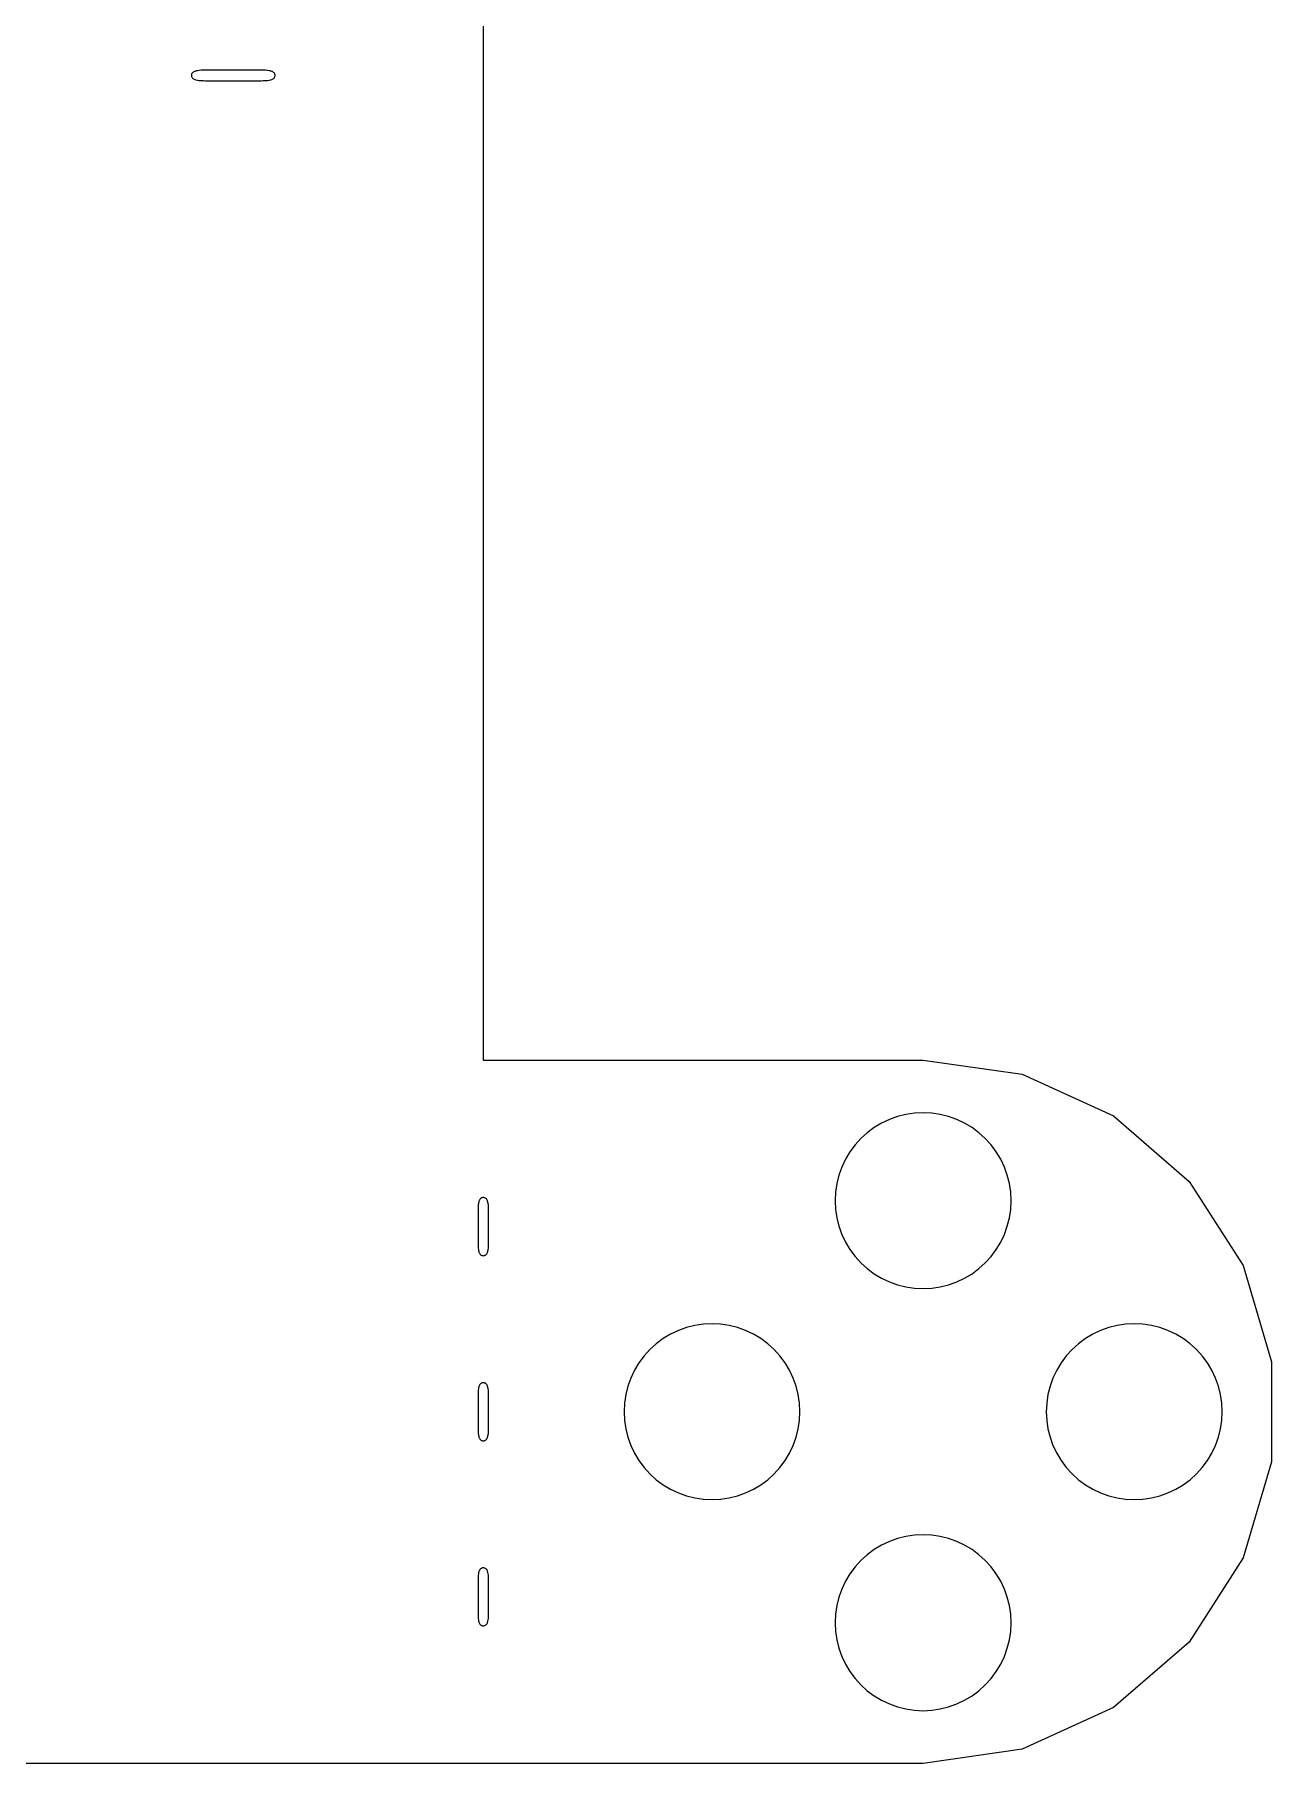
# Model space of a CAD drawing. Header units: millimetres. Extents: x 105 to 221, y 329 to 679.
# Drawn here: x 145.14 to 180.29, y 478.06 to 527.22 of the extents above; entities that cross this region are included whole.
import ezdxf

# ---------------------------------------------------------------- set-up
doc = ezdxf.new("R2010")
doc.units = ezdxf.units.MM

msp = doc.modelspace()

# ---------------------------------------------------------------- linework, layer by layer
for p, q in [((157.895, 659.058), (157.895, 498.064)), ((149.605, 526.092), (149.6, 526.071)), ((149.6, 526.071), (149.6, 526.05)), ((149.6, 526.05), (149.605, 526.029)), ((149.614, 526.112), (149.605, 526.092)), ((149.605, 526.029), (149.614, 526.01)), ((149.62, 526.121), (149.614, 526.112)), ((149.614, 526.01), (149.62, 526)), ((149.63, 526.136), (149.62, 526.121)), ((149.62, 526), (149.63, 525.986)), ((149.643, 526.148), (149.63, 526.136)), ((149.658, 526.158), (149.643, 526.148)), ((149.675, 526.168), (149.658, 526.158)), ((149.693, 526.175), (149.675, 526.168)), ((149.721, 526.184), (149.693, 526.175)), ((149.731, 526.187), (149.721, 526.184)), ((149.768, 526.194), (149.731, 526.187)), ((149.774, 526.195), (149.768, 526.194)), ((149.82, 526.201), (149.774, 526.195)), ((149.824, 526.202), (149.82, 526.201)), ((149.876, 526.207), (149.824, 526.202)), ((149.88, 526.207), (149.876, 526.207)), ((149.936, 526.21), (149.88, 526.207)), ((149.94, 526.21), (149.936, 526.21)), ((149.998, 526.211), (149.94, 526.21)), ((150, 526.211), (149.998, 526.211)), ((151.579, 526.211), (150, 526.211)), ((151.581, 526.211), (151.579, 526.211)), ((151.579, 526.211), (151.579, 526.211)), ((151.639, 526.21), (151.581, 526.211)), ((151.642, 526.21), (151.639, 526.21)), ((151.699, 526.207), (151.642, 526.21)), ((151.703, 526.207), (151.699, 526.207)), ((151.754, 526.202), (151.703, 526.207)), ((151.759, 526.201), (151.754, 526.202)), ((151.805, 526.195), (151.759, 526.201)), ((151.811, 526.194), (151.805, 526.195)), ((151.848, 526.187), (151.811, 526.194)), ((151.858, 526.184), (151.848, 526.187)), ((151.886, 526.175), (151.858, 526.184)), ((151.904, 526.168), (151.886, 526.175)), ((151.921, 526.158), (151.904, 526.168)), ((151.936, 526.148), (151.921, 526.158)), ((151.949, 526.136), (151.936, 526.148)), ((151.959, 526.121), (151.949, 526.136)), ((151.949, 525.986), (151.959, 526)), ((151.965, 526.112), (151.959, 526.121)), ((151.959, 526), (151.965, 526.01)), ((151.974, 526.092), (151.965, 526.112)), ((151.965, 526.01), (151.974, 526.029)), ((151.978, 526.071), (151.974, 526.092)), ((151.974, 526.029), (151.978, 526.05)), ((151.978, 526.05), (151.978, 526.071)), ((149.63, 525.986), (149.643, 525.973)), ((149.643, 525.973), (149.658, 525.963)), ((149.658, 525.963), (149.675, 525.954)), ((149.675, 525.954), (149.693, 525.946)), ((149.693, 525.946), (149.721, 525.938)), ((149.721, 525.938), (149.731, 525.935)), ((149.731, 525.935), (149.768, 525.927)), ((149.768, 525.927), (149.774, 525.926)), ((149.774, 525.926), (149.82, 525.92)), ((149.82, 525.92), (149.824, 525.92)), ((149.824, 525.92), (149.876, 525.915)), ((149.876, 525.915), (149.88, 525.915)), ((149.88, 525.915), (149.936, 525.912)), ((149.936, 525.912), (149.94, 525.912)), ((149.94, 525.912), (149.998, 525.911)), ((149.998, 525.911), (150, 525.911)), ((150, 525.911), (151.579, 525.911)), ((151.579, 525.911), (151.581, 525.911)), ((151.581, 525.911), (151.639, 525.912)), ((151.639, 525.912), (151.642, 525.912)), ((151.642, 525.912), (151.699, 525.915)), ((151.699, 525.915), (151.703, 525.915)), ((151.703, 525.915), (151.754, 525.92)), ((151.754, 525.92), (151.759, 525.92)), ((151.759, 525.92), (151.805, 525.926)), ((151.805, 525.926), (151.811, 525.927)), ((151.811, 525.927), (151.848, 525.935)), ((151.848, 525.935), (151.858, 525.938)), ((151.858, 525.938), (151.886, 525.946)), ((151.886, 525.946), (151.904, 525.954)), ((151.904, 525.954), (151.921, 525.963)), ((151.921, 525.963), (151.936, 525.973)), ((151.936, 525.973), (151.949, 525.986)), ((157.895, 498.064), (170.395, 498.064)), ((170.395, 498.064), (173.212, 497.659)), ((173.212, 497.659), (175.801, 496.477)), ((169.907, 496.516), (169.669, 496.456)), ((170.15, 496.552), (169.907, 496.516)), ((170.395, 496.564), (170.15, 496.552)), ((170.64, 496.552), (170.395, 496.564)), ((170.882, 496.516), (170.64, 496.552)), ((171.12, 496.456), (170.882, 496.516)), ((169.006, 496.143), (168.809, 495.997)), ((169.216, 496.269), (169.006, 496.143)), ((169.438, 496.374), (169.216, 496.269)), ((169.669, 496.456), (169.438, 496.374)), ((171.351, 496.374), (171.12, 496.456)), ((171.573, 496.269), (171.351, 496.374)), ((171.784, 496.143), (171.573, 496.269)), ((171.981, 495.997), (171.784, 496.143)), ((175.801, 496.477), (177.952, 494.613)), ((168.462, 495.65), (168.316, 495.453)), ((168.627, 495.832), (168.462, 495.65)), ((168.809, 495.997), (168.627, 495.832)), ((172.162, 495.832), (171.981, 495.997)), ((172.327, 495.65), (172.162, 495.832)), ((172.473, 495.453), (172.327, 495.65)), ((168.19, 495.243), (168.085, 495.021)), ((168.316, 495.453), (168.19, 495.243)), ((172.599, 495.243), (172.473, 495.453)), ((172.704, 495.021), (172.599, 495.243)), ((167.943, 494.552), (167.907, 494.309)), ((168.002, 494.79), (167.943, 494.552)), ((168.085, 495.021), (168.002, 494.79)), ((172.787, 494.79), (172.704, 495.021)), ((172.847, 494.552), (172.787, 494.79)), ((172.883, 494.309), (172.847, 494.552)), ((177.952, 494.613), (179.491, 492.218)), ((157.771, 494.049), (157.764, 494.024)), ((157.776, 494.062), (157.771, 494.049)), ((157.785, 494.081), (157.776, 494.062)), ((157.798, 494.102), (157.785, 494.081)), ((157.808, 494.113), (157.798, 494.102)), ((157.82, 494.125), (157.808, 494.113)), ((157.833, 494.135), (157.82, 494.125)), ((157.848, 494.143), (157.833, 494.135)), ((157.858, 494.147), (157.848, 494.143)), ((157.876, 494.152), (157.858, 494.147)), ((157.895, 494.154), (157.876, 494.152)), ((157.913, 494.152), (157.895, 494.154)), ((157.931, 494.147), (157.913, 494.152)), ((157.941, 494.143), (157.931, 494.147)), ((157.956, 494.135), (157.941, 494.143)), ((157.97, 494.125), (157.956, 494.135)), ((157.982, 494.113), (157.97, 494.125)), ((157.991, 494.102), (157.982, 494.113)), ((158.004, 494.081), (157.991, 494.102)), ((158.013, 494.062), (158.004, 494.081)), ((158.018, 494.049), (158.013, 494.062)), ((158.026, 494.024), (158.018, 494.049)), ((167.907, 494.309), (167.895, 494.064)), ((167.895, 494.064), (167.907, 493.819)), ((172.895, 494.064), (172.883, 494.309)), ((172.883, 493.819), (172.895, 494.064)), ((172.895, 494.064), (172.895, 494.064)), ((157.746, 493.895), (157.745, 493.856)), ((157.745, 493.856), (157.745, 493.854)), ((157.745, 493.854), (157.745, 492.801)), ((157.749, 493.938), (157.746, 493.9)), ((157.746, 493.9), (157.746, 493.895)), ((157.754, 493.978), (157.749, 493.943)), ((157.749, 493.943), (157.749, 493.938)), ((157.755, 493.985), (157.754, 493.978)), ((157.761, 494.015), (157.755, 493.985)), ((157.764, 494.024), (157.761, 494.015)), ((158.028, 494.015), (158.026, 494.024)), ((158.034, 493.985), (158.028, 494.015)), ((158.035, 493.978), (158.034, 493.985)), ((158.04, 493.943), (158.035, 493.978)), ((158.041, 493.938), (158.04, 493.943)), ((158.043, 493.9), (158.041, 493.938)), ((158.044, 493.895), (158.043, 493.9)), ((158.045, 493.856), (158.044, 493.895)), ((158.045, 493.854), (158.045, 493.856)), ((158.045, 492.801), (158.045, 493.854)), ((167.907, 493.819), (167.943, 493.576)), ((167.943, 493.576), (168.002, 493.338)), ((172.787, 493.338), (172.847, 493.576)), ((172.847, 493.576), (172.883, 493.819)), ((168.002, 493.338), (168.085, 493.107)), ((168.085, 493.107), (168.19, 492.886)), ((172.599, 492.886), (172.704, 493.107)), ((172.704, 493.107), (172.787, 493.338)), ((157.745, 492.801), (157.745, 492.798)), ((157.745, 492.798), (157.746, 492.759)), ((157.746, 492.759), (157.746, 492.754)), ((157.746, 492.754), (157.749, 492.717)), ((157.749, 492.717), (157.749, 492.711)), ((157.749, 492.711), (157.754, 492.677)), ((157.754, 492.677), (157.755, 492.67)), ((157.755, 492.67), (157.761, 492.639)), ((157.761, 492.639), (157.764, 492.63)), ((157.764, 492.63), (157.771, 492.605)), ((157.771, 492.605), (157.776, 492.592)), ((157.776, 492.592), (157.785, 492.574)), ((157.785, 492.574), (157.798, 492.553)), ((157.991, 492.553), (158.004, 492.574)), ((158.004, 492.574), (158.013, 492.592)), ((158.013, 492.592), (158.018, 492.605)), ((158.018, 492.605), (158.026, 492.63)), ((158.026, 492.63), (158.028, 492.639)), ((158.028, 492.639), (158.034, 492.67)), ((158.034, 492.67), (158.035, 492.677)), ((158.035, 492.677), (158.04, 492.711)), ((158.04, 492.711), (158.041, 492.717)), ((158.041, 492.717), (158.043, 492.754)), ((158.043, 492.754), (158.044, 492.759)), ((158.044, 492.759), (158.045, 492.798)), ((158.045, 492.798), (158.045, 492.801)), ((158.045, 492.801), (158.045, 492.801)), ((168.19, 492.886), (168.316, 492.675)), ((168.316, 492.675), (168.462, 492.478)), ((172.327, 492.478), (172.473, 492.675)), ((172.473, 492.675), (172.599, 492.886)), ((157.798, 492.553), (157.808, 492.541)), ((157.808, 492.541), (157.82, 492.529)), ((157.82, 492.529), (157.833, 492.519)), ((157.833, 492.519), (157.848, 492.512)), ((157.848, 492.512), (157.858, 492.508)), ((157.858, 492.508), (157.876, 492.503)), ((157.876, 492.503), (157.895, 492.501)), ((157.895, 492.501), (157.913, 492.503)), ((157.913, 492.503), (157.931, 492.508)), ((157.931, 492.508), (157.941, 492.512)), ((157.941, 492.512), (157.956, 492.519)), ((157.956, 492.519), (157.97, 492.529)), ((157.97, 492.529), (157.982, 492.541)), ((157.982, 492.541), (157.991, 492.553)), ((168.462, 492.478), (168.627, 492.296)), ((168.627, 492.296), (168.809, 492.132)), ((168.809, 492.132), (169.006, 491.985)), ((171.784, 491.985), (171.981, 492.132)), ((171.981, 492.132), (172.162, 492.296)), ((172.162, 492.296), (172.327, 492.478)), ((179.491, 492.218), (180.293, 489.487)), ((169.006, 491.985), (169.216, 491.859)), ((169.216, 491.859), (169.438, 491.754)), ((169.438, 491.754), (169.669, 491.672)), ((169.669, 491.672), (169.907, 491.612)), ((169.907, 491.612), (170.15, 491.576)), ((170.64, 491.576), (170.882, 491.612)), ((170.882, 491.612), (171.12, 491.672)), ((171.12, 491.672), (171.351, 491.754)), ((171.351, 491.754), (171.573, 491.859)), ((171.573, 491.859), (171.784, 491.985)), ((170.15, 491.576), (170.395, 491.564)), ((170.395, 491.564), (170.64, 491.576)), ((163.006, 490.143), (162.809, 489.997)), ((163.216, 490.269), (163.006, 490.143)), ((163.438, 490.374), (163.216, 490.269)), ((163.669, 490.456), (163.438, 490.374)), ((163.907, 490.516), (163.669, 490.456)), ((164.15, 490.552), (163.907, 490.516)), ((164.395, 490.564), (164.15, 490.552)), ((164.64, 490.552), (164.395, 490.564)), ((164.882, 490.516), (164.64, 490.552)), ((165.12, 490.456), (164.882, 490.516)), ((165.351, 490.374), (165.12, 490.456)), ((165.573, 490.269), (165.351, 490.374)), ((165.784, 490.143), (165.573, 490.269)), ((165.981, 489.997), (165.784, 490.143)), ((175.006, 490.143), (174.809, 489.997)), ((175.216, 490.269), (175.006, 490.143)), ((175.438, 490.374), (175.216, 490.269)), ((175.669, 490.456), (175.438, 490.374)), ((175.907, 490.516), (175.669, 490.456)), ((176.15, 490.552), (175.907, 490.516)), ((176.395, 490.564), (176.15, 490.552)), ((176.64, 490.552), (176.395, 490.564)), ((176.882, 490.516), (176.64, 490.552)), ((177.12, 490.456), (176.882, 490.516)), ((177.351, 490.374), (177.12, 490.456)), ((177.573, 490.269), (177.351, 490.374)), ((177.784, 490.143), (177.573, 490.269)), ((177.981, 489.997), (177.784, 490.143)), ((162.462, 489.65), (162.316, 489.453)), ((162.627, 489.832), (162.462, 489.65)), ((162.809, 489.997), (162.627, 489.832)), ((166.162, 489.832), (165.981, 489.997)), ((166.327, 489.65), (166.162, 489.832)), ((166.473, 489.453), (166.327, 489.65)), ((174.462, 489.65), (174.316, 489.453)), ((174.627, 489.832), (174.462, 489.65)), ((174.809, 489.997), (174.627, 489.832)), ((178.162, 489.832), (177.981, 489.997)), ((178.327, 489.65), (178.162, 489.832)), ((178.473, 489.453), (178.327, 489.65)), ((162.19, 489.243), (162.085, 489.021)), ((162.316, 489.453), (162.19, 489.243)), ((166.599, 489.243), (166.473, 489.453)), ((166.704, 489.021), (166.599, 489.243)), ((174.19, 489.243), (174.085, 489.021)), ((174.316, 489.453), (174.19, 489.243)), ((178.599, 489.243), (178.473, 489.453)), ((178.704, 489.021), (178.599, 489.243)), ((180.293, 489.487), (180.293, 486.641)), ((157.746, 488.632), (157.745, 488.593)), ((157.749, 488.674), (157.746, 488.637)), ((157.746, 488.637), (157.746, 488.632)), ((157.754, 488.715), (157.749, 488.68)), ((157.749, 488.68), (157.749, 488.674)), ((157.755, 488.722), (157.754, 488.715)), ((157.761, 488.752), (157.755, 488.722)), ((157.764, 488.761), (157.761, 488.752)), ((157.771, 488.786), (157.764, 488.761)), ((157.776, 488.799), (157.771, 488.786)), ((157.785, 488.818), (157.776, 488.799)), ((157.798, 488.839), (157.785, 488.818)), ((157.808, 488.85), (157.798, 488.839)), ((157.82, 488.862), (157.808, 488.85)), ((157.833, 488.872), (157.82, 488.862)), ((157.848, 488.88), (157.833, 488.872)), ((157.858, 488.883), (157.848, 488.88)), ((157.876, 488.889), (157.858, 488.883)), ((157.895, 488.89), (157.876, 488.889)), ((157.913, 488.889), (157.895, 488.89)), ((157.931, 488.883), (157.913, 488.889)), ((157.941, 488.88), (157.931, 488.883)), ((157.956, 488.872), (157.941, 488.88)), ((157.97, 488.862), (157.956, 488.872)), ((157.982, 488.85), (157.97, 488.862)), ((157.991, 488.839), (157.982, 488.85)), ((158.004, 488.818), (157.991, 488.839)), ((158.013, 488.799), (158.004, 488.818)), ((158.018, 488.786), (158.013, 488.799)), ((158.026, 488.761), (158.018, 488.786)), ((158.028, 488.752), (158.026, 488.761)), ((158.034, 488.722), (158.028, 488.752)), ((158.035, 488.715), (158.034, 488.722)), ((158.04, 488.68), (158.035, 488.715)), ((158.041, 488.674), (158.04, 488.68)), ((158.043, 488.637), (158.041, 488.674)), ((158.044, 488.632), (158.043, 488.637)), ((158.045, 488.593), (158.044, 488.632)), ((162.002, 488.79), (161.943, 488.552)), ((162.085, 489.021), (162.002, 488.79)), ((166.787, 488.79), (166.704, 489.021)), ((166.847, 488.552), (166.787, 488.79)), ((174.002, 488.79), (173.943, 488.552)), ((174.085, 489.021), (174.002, 488.79)), ((178.787, 488.79), (178.704, 489.021)), ((178.847, 488.552), (178.787, 488.79)), ((157.745, 488.593), (157.745, 488.59)), ((157.745, 488.59), (157.745, 487.538)), ((158.045, 488.59), (158.045, 488.593)), ((158.045, 487.538), (158.045, 488.59)), ((161.907, 488.309), (161.895, 488.064)), ((161.943, 488.552), (161.907, 488.309)), ((166.883, 488.309), (166.847, 488.552)), ((166.895, 488.064), (166.883, 488.309)), ((173.907, 488.309), (173.895, 488.064)), ((173.943, 488.552), (173.907, 488.309)), ((178.883, 488.309), (178.847, 488.552)), ((178.895, 488.064), (178.883, 488.309)), ((161.895, 488.064), (161.907, 487.819)), ((161.907, 487.819), (161.943, 487.576)), ((166.847, 487.576), (166.883, 487.819)), ((166.883, 487.819), (166.895, 488.064)), ((166.895, 488.064), (166.895, 488.064)), ((173.895, 488.064), (173.907, 487.819)), ((173.907, 487.819), (173.943, 487.576)), ((178.847, 487.576), (178.883, 487.819)), ((178.883, 487.819), (178.895, 488.064)), ((178.895, 488.064), (178.895, 488.064)), ((157.745, 487.538), (157.745, 487.535)), ((157.745, 487.535), (157.746, 487.496)), ((157.746, 487.496), (157.746, 487.491)), ((157.746, 487.491), (157.749, 487.454)), ((157.749, 487.454), (157.749, 487.448)), ((157.749, 487.448), (157.754, 487.413)), ((157.754, 487.413), (157.755, 487.407)), ((157.755, 487.407), (157.761, 487.376)), ((157.761, 487.376), (157.764, 487.367)), ((157.764, 487.367), (157.771, 487.342)), ((157.771, 487.342), (157.776, 487.329)), ((157.776, 487.329), (157.785, 487.311)), ((157.785, 487.311), (157.798, 487.289)), ((157.798, 487.289), (157.808, 487.278)), ((157.808, 487.278), (157.82, 487.266)), ((157.82, 487.266), (157.833, 487.256)), ((157.833, 487.256), (157.848, 487.249)), ((157.848, 487.249), (157.858, 487.245)), ((157.858, 487.245), (157.876, 487.24)), ((157.876, 487.24), (157.895, 487.238)), ((157.895, 487.238), (157.913, 487.24)), ((157.913, 487.24), (157.931, 487.245)), ((157.931, 487.245), (157.941, 487.249)), ((157.941, 487.249), (157.956, 487.256)), ((157.956, 487.256), (157.97, 487.266)), ((157.97, 487.266), (157.982, 487.278)), ((157.982, 487.278), (157.991, 487.289)), ((157.991, 487.289), (158.004, 487.311)), ((158.004, 487.311), (158.013, 487.329)), ((158.013, 487.329), (158.018, 487.342)), ((158.018, 487.342), (158.026, 487.367)), ((158.026, 487.367), (158.028, 487.376)), ((158.028, 487.376), (158.034, 487.407)), ((158.034, 487.407), (158.035, 487.413)), ((158.035, 487.413), (158.04, 487.448)), ((158.04, 487.448), (158.041, 487.454)), ((158.041, 487.454), (158.043, 487.491)), ((158.043, 487.491), (158.044, 487.496)), ((158.044, 487.496), (158.045, 487.535)), ((158.045, 487.535), (158.045, 487.538)), ((158.045, 487.538), (158.045, 487.538)), ((161.943, 487.576), (162.002, 487.338)), ((162.002, 487.338), (162.085, 487.107)), ((166.704, 487.107), (166.787, 487.338)), ((166.787, 487.338), (166.847, 487.576)), ((173.943, 487.576), (174.002, 487.338)), ((174.002, 487.338), (174.085, 487.107)), ((178.704, 487.107), (178.787, 487.338)), ((178.787, 487.338), (178.847, 487.576)), ((162.085, 487.107), (162.19, 486.886)), ((162.19, 486.886), (162.316, 486.675)), ((162.316, 486.675), (162.462, 486.478)), ((166.327, 486.478), (166.473, 486.675)), ((166.473, 486.675), (166.599, 486.886)), ((166.599, 486.886), (166.704, 487.107)), ((174.085, 487.107), (174.19, 486.886)), ((174.19, 486.886), (174.316, 486.675)), ((174.316, 486.675), (174.462, 486.478)), ((178.327, 486.478), (178.473, 486.675)), ((178.473, 486.675), (178.599, 486.886)), ((178.599, 486.886), (178.704, 487.107)), ((162.462, 486.478), (162.627, 486.296)), ((162.627, 486.296), (162.809, 486.132)), ((165.981, 486.132), (166.162, 486.296)), ((166.162, 486.296), (166.327, 486.478)), ((174.462, 486.478), (174.627, 486.296)), ((174.627, 486.296), (174.809, 486.132)), ((177.981, 486.132), (178.162, 486.296)), ((178.162, 486.296), (178.327, 486.478)), ((180.293, 486.641), (179.491, 483.91)), ((162.809, 486.132), (163.006, 485.985)), ((163.006, 485.985), (163.216, 485.859)), ((163.216, 485.859), (163.438, 485.754)), ((163.438, 485.754), (163.669, 485.672)), ((165.12, 485.672), (165.351, 485.754)), ((165.351, 485.754), (165.573, 485.859)), ((165.573, 485.859), (165.784, 485.985)), ((165.784, 485.985), (165.981, 486.132)), ((174.809, 486.132), (175.006, 485.985)), ((175.006, 485.985), (175.216, 485.859)), ((175.216, 485.859), (175.438, 485.754)), ((175.438, 485.754), (175.669, 485.672)), ((177.12, 485.672), (177.351, 485.754)), ((177.351, 485.754), (177.573, 485.859)), ((177.573, 485.859), (177.784, 485.985)), ((177.784, 485.985), (177.981, 486.132)), ((163.669, 485.672), (163.907, 485.612)), ((163.907, 485.612), (164.15, 485.576)), ((164.15, 485.576), (164.395, 485.564)), ((164.395, 485.564), (164.64, 485.576)), ((164.64, 485.576), (164.882, 485.612)), ((164.882, 485.612), (165.12, 485.672)), ((175.669, 485.672), (175.907, 485.612)), ((175.907, 485.612), (176.15, 485.576)), ((176.15, 485.576), (176.395, 485.564)), ((176.395, 485.564), (176.64, 485.576)), ((176.64, 485.576), (176.882, 485.612)), ((176.882, 485.612), (177.12, 485.672)), ((169.216, 484.269), (169.006, 484.143)), ((169.438, 484.374), (169.216, 484.269)), ((169.669, 484.456), (169.438, 484.374)), ((169.907, 484.516), (169.669, 484.456)), ((170.15, 484.552), (169.907, 484.516)), ((170.395, 484.564), (170.15, 484.552)), ((170.64, 484.552), (170.395, 484.564)), ((170.882, 484.516), (170.64, 484.552)), ((171.12, 484.456), (170.882, 484.516)), ((171.351, 484.374), (171.12, 484.456)), ((171.573, 484.269), (171.351, 484.374)), ((171.784, 484.143), (171.573, 484.269)), ((168.627, 483.832), (168.462, 483.65)), ((168.809, 483.997), (168.627, 483.832)), ((169.006, 484.143), (168.809, 483.997)), ((171.981, 483.997), (171.784, 484.143)), ((172.162, 483.832), (171.981, 483.997)), ((172.327, 483.65), (172.162, 483.832)), ((179.491, 483.91), (177.952, 481.515)), ((157.746, 483.369), (157.745, 483.33)), ((157.745, 483.33), (157.745, 483.327)), ((157.745, 483.327), (157.745, 482.275)), ((157.749, 483.411), (157.746, 483.374)), ((157.746, 483.374), (157.746, 483.369)), ((157.754, 483.452), (157.749, 483.417)), ((157.749, 483.417), (157.749, 483.411)), ((157.755, 483.458), (157.754, 483.452)), ((157.761, 483.489), (157.755, 483.458)), ((157.764, 483.498), (157.761, 483.489)), ((157.771, 483.523), (157.764, 483.498)), ((157.776, 483.536), (157.771, 483.523)), ((157.785, 483.554), (157.776, 483.536)), ((157.798, 483.576), (157.785, 483.554)), ((157.808, 483.587), (157.798, 483.576)), ((157.82, 483.599), (157.808, 483.587)), ((157.833, 483.609), (157.82, 483.599)), ((157.848, 483.616), (157.833, 483.609)), ((157.858, 483.62), (157.848, 483.616)), ((157.876, 483.625), (157.858, 483.62)), ((157.895, 483.627), (157.876, 483.625)), ((157.913, 483.625), (157.895, 483.627)), ((157.931, 483.62), (157.913, 483.625)), ((157.941, 483.616), (157.931, 483.62)), ((157.956, 483.609), (157.941, 483.616)), ((157.97, 483.599), (157.956, 483.609)), ((157.982, 483.587), (157.97, 483.599)), ((157.991, 483.576), (157.982, 483.587)), ((158.004, 483.554), (157.991, 483.576)), ((158.013, 483.536), (158.004, 483.554)), ((158.018, 483.523), (158.013, 483.536)), ((158.026, 483.498), (158.018, 483.523)), ((158.028, 483.489), (158.026, 483.498)), ((158.034, 483.458), (158.028, 483.489)), ((158.035, 483.452), (158.034, 483.458)), ((158.04, 483.417), (158.035, 483.452)), ((158.041, 483.411), (158.04, 483.417)), ((158.043, 483.374), (158.041, 483.411)), ((158.044, 483.369), (158.043, 483.374)), ((158.045, 483.33), (158.044, 483.369)), ((158.045, 483.327), (158.045, 483.33)), ((158.045, 482.275), (158.045, 483.327)), ((168.19, 483.243), (168.085, 483.021)), ((168.316, 483.453), (168.19, 483.243)), ((168.462, 483.65), (168.316, 483.453)), ((172.473, 483.453), (172.327, 483.65)), ((172.599, 483.243), (172.473, 483.453)), ((172.704, 483.021), (172.599, 483.243)), ((168.002, 482.79), (167.943, 482.552)), ((168.085, 483.021), (168.002, 482.79)), ((172.787, 482.79), (172.704, 483.021)), ((172.847, 482.552), (172.787, 482.79)), ((157.745, 482.275), (157.745, 482.272)), ((157.745, 482.272), (157.746, 482.233)), ((158.044, 482.233), (158.045, 482.272)), ((158.045, 482.272), (158.045, 482.275)), ((158.045, 482.275), (158.045, 482.275)), ((167.907, 482.309), (167.895, 482.064)), ((167.943, 482.552), (167.907, 482.309)), ((172.883, 482.309), (172.847, 482.552)), ((172.895, 482.064), (172.883, 482.309)), ((157.746, 482.233), (157.746, 482.228)), ((157.746, 482.228), (157.749, 482.191)), ((157.749, 482.191), (157.749, 482.185)), ((157.749, 482.185), (157.754, 482.15)), ((157.754, 482.15), (157.755, 482.143)), ((157.755, 482.143), (157.761, 482.113)), ((157.761, 482.113), (157.764, 482.104)), ((157.764, 482.104), (157.771, 482.079)), ((157.771, 482.079), (157.776, 482.066)), ((157.776, 482.066), (157.785, 482.047)), ((157.785, 482.047), (157.798, 482.026)), ((157.798, 482.026), (157.808, 482.015)), ((157.808, 482.015), (157.82, 482.003)), ((157.82, 482.003), (157.833, 481.993)), ((157.833, 481.993), (157.848, 481.985)), ((157.848, 481.985), (157.858, 481.982)), ((157.858, 481.982), (157.876, 481.976)), ((157.876, 481.976), (157.895, 481.975)), ((157.895, 481.975), (157.913, 481.976)), ((157.913, 481.976), (157.931, 481.982)), ((157.931, 481.982), (157.941, 481.985)), ((157.941, 481.985), (157.956, 481.993)), ((157.956, 481.993), (157.97, 482.003)), ((157.97, 482.003), (157.982, 482.015)), ((157.982, 482.015), (157.991, 482.026)), ((157.991, 482.026), (158.004, 482.047)), ((158.004, 482.047), (158.013, 482.066)), ((158.013, 482.066), (158.018, 482.079)), ((158.018, 482.079), (158.026, 482.104)), ((158.026, 482.104), (158.028, 482.113)), ((158.028, 482.113), (158.034, 482.143)), ((158.034, 482.143), (158.035, 482.15)), ((158.035, 482.15), (158.04, 482.185)), ((158.04, 482.185), (158.041, 482.191)), ((158.041, 482.191), (158.043, 482.228)), ((158.043, 482.228), (158.044, 482.233)), ((167.895, 482.064), (167.907, 481.819)), ((167.907, 481.819), (167.943, 481.576)), ((172.847, 481.576), (172.883, 481.819)), ((172.883, 481.819), (172.895, 482.064)), ((172.895, 482.064), (172.895, 482.064)), ((167.943, 481.576), (168.002, 481.338)), ((168.002, 481.338), (168.085, 481.107)), ((172.704, 481.107), (172.787, 481.338)), ((172.787, 481.338), (172.847, 481.576)), ((177.952, 481.515), (175.801, 479.652)), ((168.085, 481.107), (168.19, 480.886)), ((168.19, 480.886), (168.316, 480.675)), ((172.473, 480.675), (172.599, 480.886)), ((172.599, 480.886), (172.704, 481.107)), ((168.316, 480.675), (168.462, 480.478)), ((168.462, 480.478), (168.627, 480.296)), ((168.627, 480.296), (168.809, 480.132)), ((171.981, 480.132), (172.162, 480.296)), ((172.162, 480.296), (172.327, 480.478)), ((172.327, 480.478), (172.473, 480.675)), ((168.809, 480.132), (169.006, 479.985)), ((169.006, 479.985), (169.216, 479.859)), ((169.216, 479.859), (169.438, 479.754)), ((171.351, 479.754), (171.573, 479.859)), ((171.573, 479.859), (171.784, 479.985)), ((171.784, 479.985), (171.981, 480.132)), ((169.438, 479.754), (169.669, 479.672)), ((169.669, 479.672), (169.907, 479.612)), ((169.907, 479.612), (170.15, 479.576)), ((170.15, 479.576), (170.395, 479.564)), ((170.395, 479.564), (170.64, 479.576)), ((170.64, 479.576), (170.882, 479.612)), ((170.882, 479.612), (171.12, 479.672)), ((171.12, 479.672), (171.351, 479.754)), ((175.801, 479.652), (173.212, 478.469)), ((173.212, 478.469), (170.395, 478.064)), ((170.395, 478.064), (115.395, 478.064))]:
    msp.add_line(p, q)

doc.saveas('drawing.dxf')
